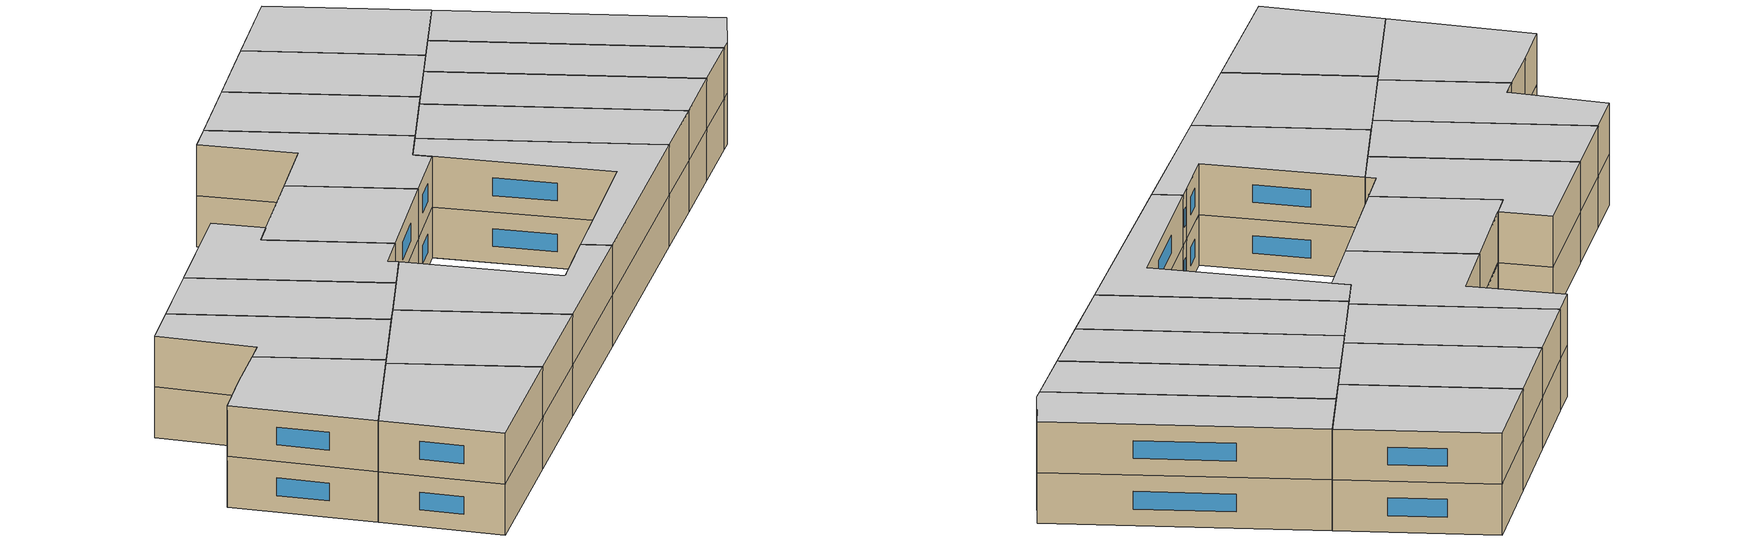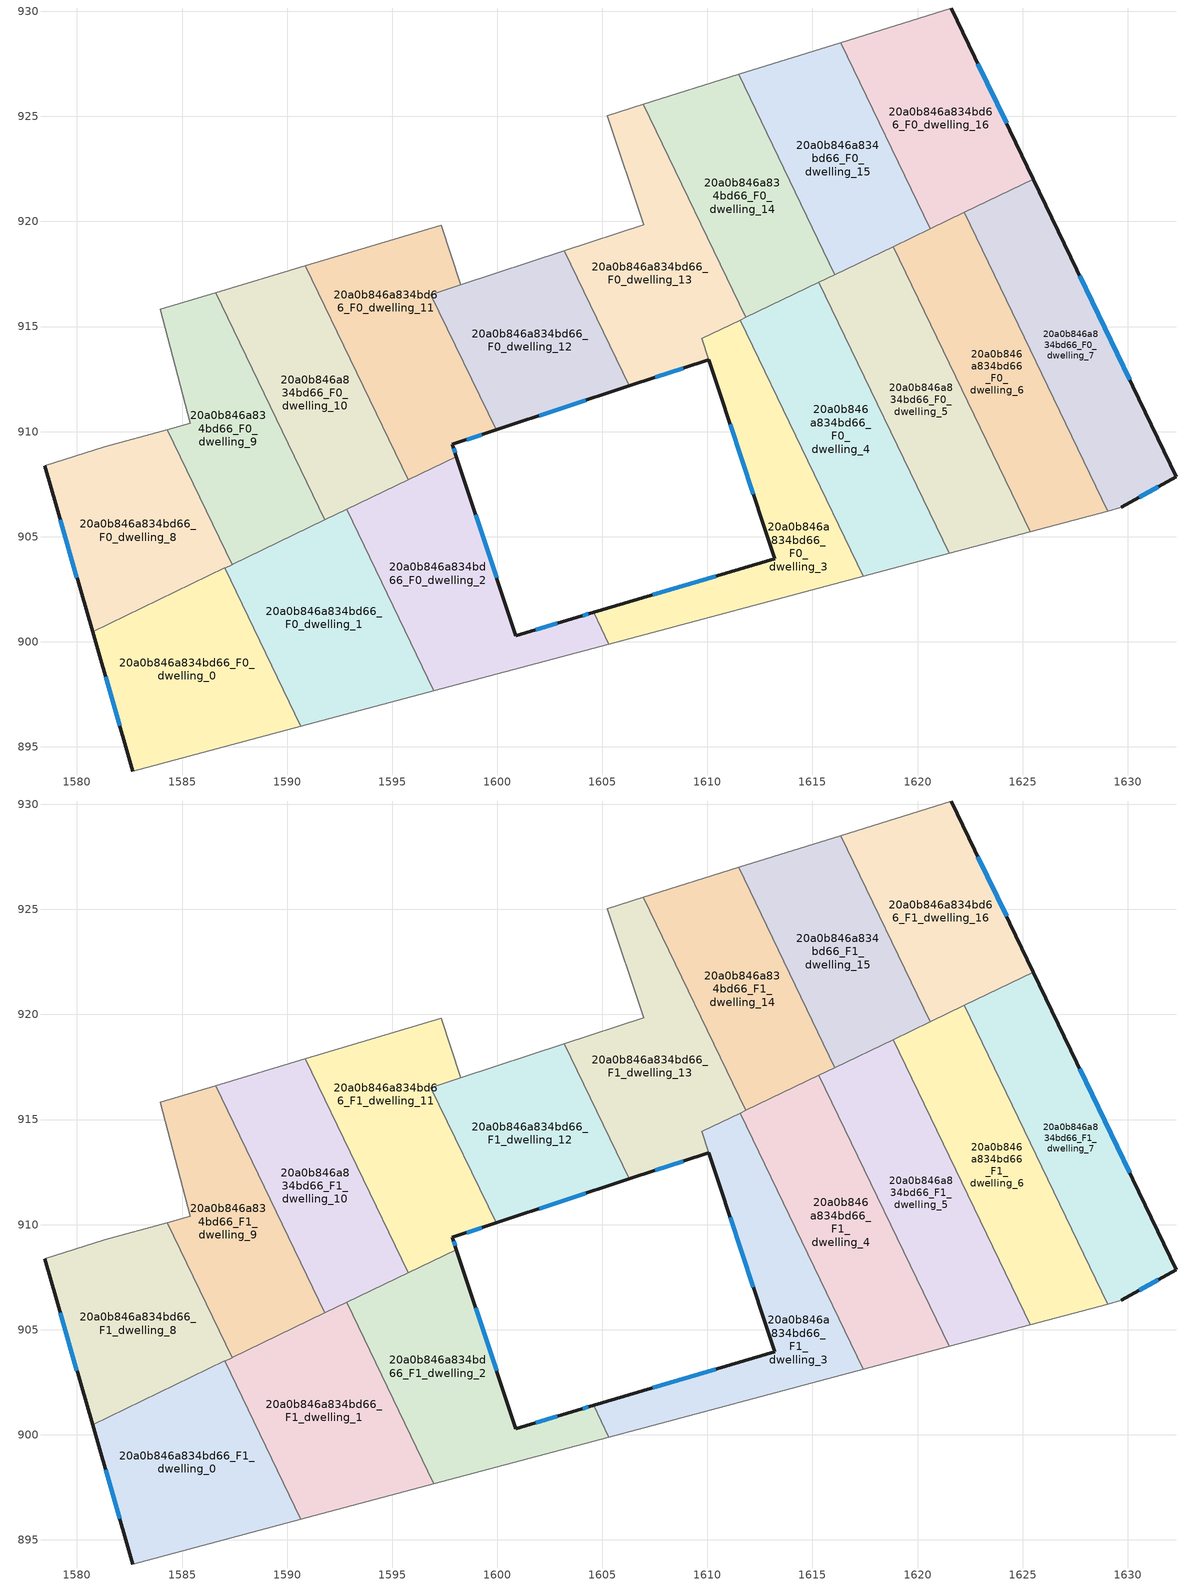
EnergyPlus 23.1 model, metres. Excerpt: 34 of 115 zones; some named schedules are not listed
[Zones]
20a0b846a834bd66_F0_dwelling_0
 floor ground (EU_floor_Construction): 1587.04,903.51 1590.66,895.98 1582.65,893.85 1580.74,900.48 z0
 wall outside (EU_wall_Construction): 1580.74,900.48 1582.65,893.85 z0:3
 wall to 20a0b846a834bd66_F0_dwelling_1 (EU_wall_Construction): 1590.66,895.98 1587.04,903.51 z0:3
 wall adiabatic (EU_wall_Construction): 1582.65,893.85 1590.66,895.98 z0:3
 wall to 20a0b846a834bd66_F0_dwelling_8 (EU_wall_Construction): 1587.04,903.51 1580.74,900.48 z0:3
 window (EU_Window_Construction): 1581.36,898.33 1582.03,896.01 z0.98:2.02
20a0b846a834bd66_F0_dwelling_1
 floor ground (EU_floor_Construction): 1592.84,906.3 1596.99,897.67 1590.66,895.98 1587.04,903.51 z0
 wall to 20a0b846a834bd66_F0_dwelling_2 (EU_wall_Construction): 1596.99,897.67 1592.84,906.3 z0:3
 wall adiabatic (EU_wall_Construction): 1590.66,895.98 1596.99,897.67 z0:3
 wall to 20a0b846a834bd66_F0_dwelling_9 (EU_wall_Construction): 1591.79,905.8 1587.38,903.67 z0:3
 wall to 20a0b846a834bd66_F0_dwelling_8 (EU_wall_Construction): 1587.38,903.67 1587.04,903.51 z0:3
 wall to 20a0b846a834bd66_F0_dwelling_10 (EU_wall_Construction): 1592.84,906.3 1591.79,905.8 z0:3
20a0b846a834bd66_F0_dwelling_10
 floor ground (EU_floor_Construction): 1590.87,917.89 1595.76,907.71 1591.79,905.8 1586.59,916.61 z0
 wall to 20a0b846a834bd66_F0_dwelling_11 (EU_wall_Construction): 1595.76,907.71 1590.87,917.89 z0:3
 wall to 20a0b846a834bd66_F0_dwelling_9 (EU_wall_Construction): 1586.59,916.61 1591.79,905.8 z0:3
 wall adiabatic (EU_wall_Construction): 1590.87,917.89 1586.59,916.61 z0:3
 wall to 20a0b846a834bd66_F0_dwelling_2 (EU_wall_Construction): 1592.84,906.3 1595.76,907.71 z0:3
20a0b846a834bd66_F0_dwelling_11
 floor ground (EU_floor_Construction): 1597.33,919.83 1598.26,916.99 1596.84,916.52 1599.94,910.08 1597.86,909.39 1598.06,908.81 1595.76,907.71 1590.87,917.89 z0
 wall outside (EU_wall_Construction): 1598.06,908.81 1597.86,909.39 1599.94,910.08 z0:3
 wall adiabatic (EU_wall_Construction): 1598.26,916.99 1597.33,919.83 1590.87,917.89 z0:3
 wall to 20a0b846a834bd66_F0_dwelling_12 (EU_wall_Construction): 1596.84,916.52 1598.26,916.99 / 1599.94,910.08 1596.85,916.52 z0:3
 wall to 20a0b846a834bd66_F0_dwelling_2 (EU_wall_Construction): 1595.76,907.71 1598.06,908.81 z0:3
 window (EU_Window_Construction): 1598.54,909.61 1599.27,909.85 / 1597.99,909 1597.93,909.2 z0.98:2.02
20a0b846a834bd66_F0_dwelling_12
 floor ground (EU_floor_Construction): 1603.19,918.6 1606.29,912.18 1599.94,910.08 1596.85,916.52 z0
 wall outside (EU_wall_Construction): 1599.94,910.08 1606.28,912.17 z0:3
 wall adiabatic (EU_wall_Construction): 1603.19,918.6 1598.27,916.99 z0:3
 wall to 20a0b846a834bd66_F0_dwelling_13 (EU_wall_Construction): 1606.29,912.18 1603.2,918.61 z0:3
 window (EU_Window_Construction): 1602.01,910.76 1604.22,911.49 z0.98:2.02
20a0b846a834bd66_F0_dwelling_13
 floor ground (EU_floor_Construction): 1606.95,925.58 1611.83,915.44 1609.74,914.43 1610.07,913.43 1606.29,912.18 1603.2,918.61 1606.96,919.84 1605.23,925.04 z0
 wall outside (EU_wall_Construction): 1606.29,912.18 1610.07,913.43 z0:3
 wall adiabatic (EU_wall_Construction): 1606.95,925.58 1605.23,925.04 1606.96,919.84 1603.2,918.61 z0:3
 wall to 20a0b846a834bd66_F0_dwelling_14 (EU_wall_Construction): 1611.83,915.44 1606.95,925.58 z0:3
 wall to 20a0b846a834bd66_F0_dwelling_3 (EU_wall_Construction): 1610.07,913.43 1609.74,914.43 / 1609.75,914.43 1611.56,915.3 z0:3
 wall to 20a0b846a834bd66_F0_dwelling_4 (EU_wall_Construction): 1611.56,915.3 1611.83,915.44 z0:3
 window (EU_Window_Construction): 1607.52,912.58 1608.84,913.02 z0.98:2.02
20a0b846a834bd66_F0_dwelling_14
 floor ground (EU_floor_Construction): 1611.49,927 1616.07,917.47 1611.83,915.44 1606.95,925.58 z0
 wall to 20a0b846a834bd66_F0_dwelling_15 (EU_wall_Construction): 1616.07,917.47 1611.49,927 z0:3
 wall adiabatic (EU_wall_Construction): 1611.49,927 1606.95,925.58 z0:3
 wall to 20a0b846a834bd66_F0_dwelling_4 (EU_wall_Construction): 1611.83,915.44 1615.3,917.1 z0:3
 wall to 20a0b846a834bd66_F0_dwelling_5 (EU_wall_Construction): 1615.3,917.1 1616.07,917.47 z0:3
20a0b846a834bd66_F0_dwelling_15
 floor ground (EU_floor_Construction): 1616.35,928.52 1620.61,919.66 1616.07,917.47 1611.49,927 z0
 wall to 20a0b846a834bd66_F0_dwelling_16 (EU_wall_Construction): 1620.61,919.66 1616.35,928.52 z0:3
 wall adiabatic (EU_wall_Construction): 1616.35,928.52 1611.49,927 z0:3
 wall to 20a0b846a834bd66_F0_dwelling_5 (EU_wall_Construction): 1616.07,917.47 1618.84,918.81 z0:3
 wall to 20a0b846a834bd66_F0_dwelling_6 (EU_wall_Construction): 1618.84,918.81 1620.61,919.66 z0:3
20a0b846a834bd66_F0_dwelling_16
 floor ground (EU_floor_Construction): 1621.59,930.16 1625.51,922.01 1620.61,919.66 1616.35,928.52 z0
 wall outside (EU_wall_Construction): 1625.51,922.01 1621.59,930.16 z0:3
 wall adiabatic (EU_wall_Construction): 1621.59,930.16 1616.35,928.52 z0:3
 wall to 20a0b846a834bd66_F0_dwelling_7 (EU_wall_Construction): 1622.22,920.43 1625.51,922.01 z0:3
 wall to 20a0b846a834bd66_F0_dwelling_6 (EU_wall_Construction): 1620.61,919.66 1622.22,920.43 z0:3
 window (EU_Window_Construction): 1624.24,924.66 1622.87,927.51 z0.98:2.02
20a0b846a834bd66_F0_dwelling_2
 floor ground (EU_floor_Construction): 1598.06,908.81 1600.88,900.28 1603.81,901.17 1604.58,901.4 1605.31,899.89 1596.99,897.67 1592.84,906.3 z0
 wall outside (EU_wall_Construction): 1604.58,901.4 1603.81,901.17 1600.88,900.28 1598.06,908.81 z0:3
 wall to 20a0b846a834bd66_F0_dwelling_3 (EU_wall_Construction): 1605.31,899.89 1604.58,901.4 z0:3
 wall adiabatic (EU_wall_Construction): 1596.99,897.67 1605.31,899.89 z0:3
 window (EU_Window_Construction): 1599.96,903.05 1598.98,906.04 / 1602.86,900.88 1601.84,900.57 / 1604.33,901.32 1604.06,901.24 z0.98:2.02
20a0b846a834bd66_F0_dwelling_3
 floor ground (EU_floor_Construction): 1611.56,915.3 1617.42,903.12 1605.31,899.89 1604.58,901.4 1613.21,903.95 1609.74,914.43 z0
 wall outside (EU_wall_Construction): 1610.08,913.42 1613.21,903.95 1604.58,901.4 z0:3
 wall to 20a0b846a834bd66_F0_dwelling_4 (EU_wall_Construction): 1617.42,903.12 1611.56,915.3 z0:3
 wall adiabatic (EU_wall_Construction): 1605.31,899.89 1617.42,903.12 z0:3
 window (EU_Window_Construction): 1610.41,903.12 1607.39,902.23 / 1611.1,910.34 1612.19,907.03 z0.98:2.02
20a0b846a834bd66_F0_dwelling_4
 floor ground (EU_floor_Construction): 1615.3,917.1 1621.5,904.21 1617.42,903.12 1611.56,915.3 z0
 wall to 20a0b846a834bd66_F0_dwelling_5 (EU_wall_Construction): 1621.5,904.21 1615.3,917.1 z0:3
 wall adiabatic (EU_wall_Construction): 1617.42,903.12 1621.5,904.21 z0:3
20a0b846a834bd66_F0_dwelling_5
 floor ground (EU_floor_Construction): 1618.84,918.81 1625.37,905.24 1621.5,904.21 1615.3,917.1 z0
 wall to 20a0b846a834bd66_F0_dwelling_6 (EU_wall_Construction): 1625.37,905.24 1618.84,918.81 z0:3
 wall adiabatic (EU_wall_Construction): 1621.5,904.21 1625.37,905.24 z0:3
20a0b846a834bd66_F0_dwelling_6
 floor ground (EU_floor_Construction): 1622.21,920.43 1629.05,906.22 1625.37,905.24 1618.84,918.81 z0
 wall to 20a0b846a834bd66_F0_dwelling_7 (EU_wall_Construction): 1629.05,906.22 1622.21,920.43 z0:3
 wall adiabatic (EU_wall_Construction): 1625.37,905.24 1629.05,906.22 z0:3
20a0b846a834bd66_F0_dwelling_7
 floor ground (EU_floor_Construction): 1625.51,922.01 1632.31,907.86 1629.68,906.39 1629.05,906.22 1622.21,920.43 z0
 wall outside (EU_wall_Construction): 1629.68,906.39 1632.31,907.86 1625.51,922.01 z0:3
 wall adiabatic (EU_wall_Construction): 1629.05,906.22 1629.68,906.39 z0:3
 window (EU_Window_Construction): 1630.1,912.46 1627.72,917.41 / 1630.54,906.87 1631.46,907.38 z0.98:2.02
20a0b846a834bd66_F0_dwelling_8
 floor ground (EU_floor_Construction): 1584.29,910.09 1587.38,903.67 1580.74,900.48 1578.46,908.38 1581.31,909.27 z0
 wall outside (EU_wall_Construction): 1578.46,908.38 1580.74,900.48 z0:3
 wall adiabatic (EU_wall_Construction): 1584.29,910.09 1581.31,909.27 1578.46,908.38 z0:3
 wall to 20a0b846a834bd66_F0_dwelling_9 (EU_wall_Construction): 1587.38,903.67 1584.29,910.09 z0:3
 window (EU_Window_Construction): 1579.2,905.81 1580,903.05 z0.98:2.02
20a0b846a834bd66_F0_dwelling_9
 floor ground (EU_floor_Construction): 1586.59,916.61 1591.79,905.8 1587.38,903.67 1584.29,910.09 1585.39,910.39 1583.95,915.82 z0
 wall adiabatic (EU_wall_Construction): 1586.59,916.61 1583.95,915.82 1585.39,910.39 1584.29,910.09 z0:3
20a0b846a834bd66_F1_dwelling_0
 floor to 20a0b846a834bd66_F0_dwelling_0 (EU_floor_Construction): 1587.04,903.51 1590.66,895.98 1582.65,893.85 1580.74,900.48 z3
 wall outside (EU_wall_Construction): 1580.74,900.48 1582.65,893.85 z3:6
 wall to 20a0b846a834bd66_F1_dwelling_1 (EU_wall_Construction): 1590.66,895.98 1587.04,903.51 z3:6
 wall adiabatic (EU_wall_Construction): 1582.65,893.85 1590.66,895.98 z3:6
 wall to 20a0b846a834bd66_F1_dwelling_8 (EU_wall_Construction): 1587.04,903.51 1580.74,900.48 z3:6
 window (EU_Window_Construction): 1581.36,898.33 1582.03,896.01 z3.98:5.02
 ceiling to 20a0b846a834bd66_F2_dwelling_0 (EU_floor_Construction): 1590.66,895.98 1587.04,903.51 1580.74,900.48 1582.65,893.85 z6
20a0b846a834bd66_F1_dwelling_1
 floor to 20a0b846a834bd66_F0_dwelling_1 (EU_floor_Construction): 1592.84,906.3 1596.99,897.67 1590.66,895.98 1587.04,903.51 z3
 wall to 20a0b846a834bd66_F1_dwelling_2 (EU_wall_Construction): 1596.99,897.67 1592.84,906.3 z3:6
 wall adiabatic (EU_wall_Construction): 1590.66,895.98 1596.99,897.67 z3:6
 wall to 20a0b846a834bd66_F1_dwelling_9 (EU_wall_Construction): 1591.79,905.8 1587.38,903.67 z3:6
 wall to 20a0b846a834bd66_F1_dwelling_8 (EU_wall_Construction): 1587.38,903.67 1587.04,903.51 z3:6
 wall to 20a0b846a834bd66_F1_dwelling_10 (EU_wall_Construction): 1592.84,906.3 1591.79,905.8 z3:6
 ceiling to 20a0b846a834bd66_F2_dwelling_1 (EU_floor_Construction): 1596.99,897.67 1592.84,906.3 1587.04,903.51 1590.66,895.98 z6
20a0b846a834bd66_F1_dwelling_10
 floor to 20a0b846a834bd66_F0_dwelling_10 (EU_floor_Construction): 1590.87,917.89 1595.76,907.71 1591.79,905.8 1586.59,916.61 z3
 wall to 20a0b846a834bd66_F1_dwelling_11 (EU_wall_Construction): 1595.76,907.71 1590.87,917.89 z3:6
 wall to 20a0b846a834bd66_F1_dwelling_9 (EU_wall_Construction): 1586.59,916.61 1591.79,905.8 z3:6
 wall adiabatic (EU_wall_Construction): 1590.87,917.89 1586.59,916.61 z3:6
 wall to 20a0b846a834bd66_F1_dwelling_2 (EU_wall_Construction): 1592.84,906.3 1595.76,907.71 z3:6
 ceiling to 20a0b846a834bd66_F2_dwelling_10 (EU_floor_Construction): 1595.76,907.71 1590.87,917.89 1586.59,916.61 1591.79,905.8 z6
20a0b846a834bd66_F1_dwelling_11
 floor to 20a0b846a834bd66_F0_dwelling_11 (EU_floor_Construction): 1597.33,919.83 1598.26,916.99 1596.84,916.52 1599.94,910.08 1597.86,909.39 1598.06,908.81 1595.76,907.71 1590.87,917.89 z3
 wall outside (EU_wall_Construction): 1598.06,908.81 1597.86,909.39 1599.94,910.08 z3:6
 wall adiabatic (EU_wall_Construction): 1598.26,916.99 1597.33,919.83 1590.87,917.89 z3:6
 wall to 20a0b846a834bd66_F1_dwelling_12 (EU_wall_Construction): 1596.84,916.52 1598.26,916.99 / 1599.94,910.08 1596.85,916.52 z3:6
 wall to 20a0b846a834bd66_F1_dwelling_2 (EU_wall_Construction): 1595.76,907.71 1598.06,908.81 z3:6
 window (EU_Window_Construction): 1598.54,909.61 1599.27,909.85 / 1597.99,909 1597.93,909.2 z3.98:5.02
 ceiling to 20a0b846a834bd66_F2_dwelling_11 (EU_floor_Construction): 1598.06,908.81 1597.86,909.39 1599.94,910.08 1596.84,916.52 1598.26,916.99 1597.33,919.83 1590.87,917.89 1595.76,907.71 z6
20a0b846a834bd66_F1_dwelling_12
 floor to 20a0b846a834bd66_F0_dwelling_12 (EU_floor_Construction): 1603.2,918.61 1606.28,912.17 1599.94,910.08 1596.84,916.52 1598.27,916.99 z3
 wall outside (EU_wall_Construction): 1599.94,910.08 1606.28,912.17 z3:6
 wall adiabatic (EU_wall_Construction): 1603.19,918.6 1598.27,916.99 z3:6
 wall to 20a0b846a834bd66_F1_dwelling_13 (EU_wall_Construction): 1606.29,912.18 1603.2,918.61 z3:6
 window (EU_Window_Construction): 1602.01,910.76 1604.22,911.49 z3.98:5.02
 ceiling to 20a0b846a834bd66_F2_dwelling_12 (EU_floor_Construction): 1606.29,912.18 1603.19,918.6 1598.26,916.99 1596.85,916.52 1599.94,910.08 z6
20a0b846a834bd66_F1_dwelling_13
 floor to 20a0b846a834bd66_F0_dwelling_13 (EU_floor_Construction): 1606.95,925.58 1611.83,915.44 1609.74,914.43 1610.07,913.43 1606.29,912.18 1603.2,918.61 1606.96,919.84 1605.23,925.04 z3
 wall outside (EU_wall_Construction): 1606.29,912.18 1610.07,913.43 z3:6
 wall adiabatic (EU_wall_Construction): 1606.95,925.58 1605.23,925.04 1606.96,919.84 1603.2,918.61 z3:6
 wall to 20a0b846a834bd66_F1_dwelling_14 (EU_wall_Construction): 1611.83,915.44 1606.95,925.58 z3:6
 wall to 20a0b846a834bd66_F1_dwelling_3 (EU_wall_Construction): 1610.07,913.43 1609.74,914.43 / 1609.75,914.43 1611.56,915.3 z3:6
 wall to 20a0b846a834bd66_F1_dwelling_4 (EU_wall_Construction): 1611.56,915.3 1611.83,915.44 z3:6
 window (EU_Window_Construction): 1607.52,912.58 1608.84,913.02 z3.98:5.02
 ceiling to 20a0b846a834bd66_F2_dwelling_13 (EU_floor_Construction): 1610.07,913.43 1609.74,914.43 1611.83,915.44 1606.95,925.58 1605.23,925.04 1606.96,919.84 1603.2,918.61 1606.29,912.18 z6
20a0b846a834bd66_F1_dwelling_14
 floor to 20a0b846a834bd66_F0_dwelling_14 (EU_floor_Construction): 1611.49,927 1616.07,917.47 1611.83,915.44 1606.95,925.58 z3
 wall to 20a0b846a834bd66_F1_dwelling_15 (EU_wall_Construction): 1616.07,917.47 1611.49,927 z3:6
 wall adiabatic (EU_wall_Construction): 1611.49,927 1606.95,925.58 z3:6
 wall to 20a0b846a834bd66_F1_dwelling_4 (EU_wall_Construction): 1611.83,915.44 1615.3,917.1 z3:6
 wall to 20a0b846a834bd66_F1_dwelling_5 (EU_wall_Construction): 1615.3,917.1 1616.07,917.47 z3:6
 ceiling to 20a0b846a834bd66_F2_dwelling_14 (EU_floor_Construction): 1616.07,917.47 1611.49,927 1606.95,925.58 1611.83,915.44 z6
20a0b846a834bd66_F1_dwelling_15
 floor to 20a0b846a834bd66_F0_dwelling_15 (EU_floor_Construction): 1616.35,928.52 1620.61,919.66 1616.07,917.47 1611.49,927 z3
 wall to 20a0b846a834bd66_F1_dwelling_16 (EU_wall_Construction): 1620.61,919.66 1616.35,928.52 z3:6
 wall adiabatic (EU_wall_Construction): 1616.35,928.52 1611.49,927 z3:6
 wall to 20a0b846a834bd66_F1_dwelling_5 (EU_wall_Construction): 1616.07,917.47 1618.84,918.81 z3:6
 wall to 20a0b846a834bd66_F1_dwelling_6 (EU_wall_Construction): 1618.84,918.81 1620.61,919.66 z3:6
 ceiling to 20a0b846a834bd66_F2_dwelling_15 (EU_floor_Construction): 1620.61,919.66 1616.35,928.52 1611.49,927 1616.07,917.47 z6
20a0b846a834bd66_F1_dwelling_16
 floor to 20a0b846a834bd66_F0_dwelling_16 (EU_floor_Construction): 1621.59,930.16 1625.51,922.01 1620.61,919.66 1616.35,928.52 z3
 wall outside (EU_wall_Construction): 1625.51,922.01 1621.59,930.16 z3:6
 wall adiabatic (EU_wall_Construction): 1621.59,930.16 1616.35,928.52 z3:6
 wall to 20a0b846a834bd66_F1_dwelling_7 (EU_wall_Construction): 1622.22,920.43 1625.51,922.01 z3:6
 wall to 20a0b846a834bd66_F1_dwelling_6 (EU_wall_Construction): 1620.61,919.66 1622.22,920.43 z3:6
 window (EU_Window_Construction): 1624.24,924.66 1622.87,927.51 z3.98:5.02
 ceiling to 20a0b846a834bd66_F2_dwelling_16 (EU_floor_Construction): 1625.51,922.01 1621.59,930.16 1616.35,928.52 1620.61,919.66 z6
20a0b846a834bd66_F1_dwelling_2
 floor to 20a0b846a834bd66_F0_dwelling_2 (EU_floor_Construction): 1598.06,908.81 1600.88,900.28 1603.81,901.17 1604.58,901.4 1605.31,899.89 1596.99,897.67 1592.84,906.3 z3
 wall outside (EU_wall_Construction): 1604.58,901.4 1603.81,901.17 1600.88,900.28 1598.06,908.81 z3:6
 wall to 20a0b846a834bd66_F1_dwelling_3 (EU_wall_Construction): 1605.31,899.89 1604.58,901.4 z3:6
 wall adiabatic (EU_wall_Construction): 1596.99,897.67 1605.31,899.89 z3:6
 window (EU_Window_Construction): 1599.96,903.05 1598.98,906.04 / 1602.86,900.88 1601.84,900.57 / 1604.33,901.32 1604.06,901.24 z3.98:5.02
 ceiling to 20a0b846a834bd66_F2_dwelling_2 (EU_floor_Construction): 1605.31,899.89 1604.58,901.4 1603.81,901.17 1600.88,900.28 1598.06,908.81 1592.84,906.3 1596.99,897.67 z6
20a0b846a834bd66_F1_dwelling_3
 floor to 20a0b846a834bd66_F0_dwelling_3 (EU_floor_Construction): 1611.56,915.3 1617.42,903.12 1605.31,899.89 1604.58,901.4 1613.21,903.95 1609.75,914.43 z3
 wall outside (EU_wall_Construction): 1610.08,913.42 1613.21,903.95 1604.58,901.4 z3:6
 wall to 20a0b846a834bd66_F1_dwelling_4 (EU_wall_Construction): 1617.42,903.12 1611.56,915.3 z3:6
 wall adiabatic (EU_wall_Construction): 1605.31,899.89 1617.42,903.12 z3:6
 window (EU_Window_Construction): 1610.41,903.12 1607.39,902.23 / 1611.1,910.34 1612.19,907.03 z3.98:5.02
 ceiling to 20a0b846a834bd66_F2_dwelling_3 (EU_floor_Construction): 1617.42,903.12 1611.56,915.3 1609.75,914.43 1613.21,903.95 1604.58,901.4 1605.31,899.89 z6
20a0b846a834bd66_F1_dwelling_4
 floor to 20a0b846a834bd66_F0_dwelling_4 (EU_floor_Construction): 1615.3,917.1 1621.5,904.21 1617.42,903.12 1611.56,915.3 z3
 wall to 20a0b846a834bd66_F1_dwelling_5 (EU_wall_Construction): 1621.5,904.21 1615.3,917.1 z3:6
 wall adiabatic (EU_wall_Construction): 1617.42,903.12 1621.5,904.21 z3:6
 ceiling to 20a0b846a834bd66_F2_dwelling_4 (EU_floor_Construction): 1621.5,904.21 1615.3,917.1 1611.56,915.3 1617.42,903.12 z6
20a0b846a834bd66_F1_dwelling_5
 floor to 20a0b846a834bd66_F0_dwelling_5 (EU_floor_Construction): 1618.84,918.81 1625.37,905.24 1621.5,904.21 1615.3,917.1 z3
 wall to 20a0b846a834bd66_F1_dwelling_6 (EU_wall_Construction): 1625.37,905.24 1618.84,918.81 z3:6
 wall adiabatic (EU_wall_Construction): 1621.5,904.21 1625.37,905.24 z3:6
 ceiling to 20a0b846a834bd66_F2_dwelling_5 (EU_floor_Construction): 1625.37,905.24 1618.84,918.81 1615.3,917.1 1621.5,904.21 z6
20a0b846a834bd66_F1_dwelling_6
 floor to 20a0b846a834bd66_F0_dwelling_6 (EU_floor_Construction): 1622.21,920.43 1629.05,906.22 1625.37,905.24 1618.84,918.81 z3
 wall to 20a0b846a834bd66_F1_dwelling_7 (EU_wall_Construction): 1629.05,906.22 1622.21,920.43 z3:6
 wall adiabatic (EU_wall_Construction): 1625.37,905.24 1629.05,906.22 z3:6
 ceiling to 20a0b846a834bd66_F2_dwelling_6 (EU_floor_Construction): 1629.05,906.22 1622.21,920.43 1618.84,918.81 1625.37,905.24 z6
20a0b846a834bd66_F1_dwelling_7
 floor to 20a0b846a834bd66_F0_dwelling_7 (EU_floor_Construction): 1625.51,922.01 1632.31,907.86 1629.68,906.39 1629.05,906.22 1622.21,920.43 z3
 wall outside (EU_wall_Construction): 1629.68,906.39 1632.31,907.86 1625.51,922.01 z3:6
 wall adiabatic (EU_wall_Construction): 1629.05,906.22 1629.68,906.39 z3:6
 window (EU_Window_Construction): 1630.1,912.46 1627.72,917.41 / 1630.54,906.87 1631.46,907.38 z3.98:5.02
 ceiling to 20a0b846a834bd66_F2_dwelling_7 (EU_floor_Construction): 1632.31,907.86 1625.51,922.01 1622.21,920.43 1629.05,906.22 1629.68,906.39 z6
20a0b846a834bd66_F1_dwelling_8
 floor to 20a0b846a834bd66_F0_dwelling_8 (EU_floor_Construction): 1584.29,910.09 1587.38,903.67 1580.74,900.48 1578.46,908.38 1581.31,909.27 z3
 wall outside (EU_wall_Construction): 1578.46,908.38 1580.74,900.48 z3:6
 wall adiabatic (EU_wall_Construction): 1584.29,910.09 1581.31,909.27 1578.46,908.38 z3:6
 wall to 20a0b846a834bd66_F1_dwelling_9 (EU_wall_Construction): 1587.38,903.67 1584.29,910.09 z3:6
 window (EU_Window_Construction): 1579.2,905.81 1580,903.05 z3.98:5.02
 ceiling to 20a0b846a834bd66_F2_dwelling_8 (EU_floor_Construction): 1587.38,903.67 1584.29,910.09 1581.31,909.27 1578.46,908.38 1580.74,900.48 z6
20a0b846a834bd66_F1_dwelling_9
 floor to 20a0b846a834bd66_F0_dwelling_9 (EU_floor_Construction): 1586.59,916.61 1591.79,905.8 1587.38,903.67 1584.29,910.09 1585.39,910.39 1583.95,915.82 z3
 wall adiabatic (EU_wall_Construction): 1586.59,916.61 1583.95,915.82 1585.39,910.39 1584.29,910.09 z3:6
 ceiling to 20a0b846a834bd66_F2_dwelling_9 (EU_floor_Construction): 1591.79,905.8 1586.59,916.61 1583.95,915.82 1585.39,910.39 1584.29,910.09 1587.38,903.67 z6
[Building]
EU S2 Campaign: North Axis=0; Terrain=City; Solar Distribution=FullExterior
[Site:Location]
Bologna: Latitude=44.5; Longitude=11.25; Time Zone=1; Elevation=37
[SizingPeriod:WeatherFileDays]
AnnualSizingPeriod: Begin Month=1; Begin Day of Month=1; End Month=12; End Day of Month=31; Day of Week for Start Day=Monday; Use Weather File Daylight Saving Period=No; Use Weather File Rain and Snow Indicators=No
[MATERIAL]
EU_InternalMass_Material: Roughness=MediumRough; Thickness=0.1; Conductivity=1; Density=1800; Specific Heat=900; Thermal Absorptance=0.9; Solar Absorptance=0.7; Visible Absorptance=0.7
[MATERIAL:NOMASS] Roughness=MediumRough; Thermal Absorptance=0.9; Solar Absorptance=0.7; Visible Absorptance=0.7
Name | Thermal Resistance
EU_wall_NoMass | 0.905828
EU_floor_NoMass | 0.67114
[WINDOWMATERIAL:SIMPLEGLAZINGSYSTEM]
EU_Window_SimpleGlazing: UFactor=4.52486; Solar Heat Gain Coefficient=0.85; Visible Transmittance=0.85
[CONSTRUCTION]
EU_wall_Construction: EU_wall_NoMass
EU_floor_Construction: EU_floor_NoMass
EU_Window_Construction: EU_Window_SimpleGlazing
EU_InternalMass_Construction: EU_InternalMass_Material
[ZONE] Type=1; Multiplier=1; Ceiling Height=autocalculate; Floor Area=autocalculate; Part of Total Floor Area=Yes
Name | Volume
20a0b846a834bd66_F0_dwelling_0; 20a0b846a834bd66_F1_dwelling_0 | 173.226
20a0b846a834bd66_F0_dwelling_1; 20a0b846a834bd66_F1_dwelling_1 | 173.222
20a0b846a834bd66_F0_dwelling_10; 20a0b846a834bd66_F1_dwelling_10 | 153.959
20a0b846a834bd66_F0_dwelling_11; 20a0b846a834bd66_F1_dwelling_11 | 169.269
20a0b846a834bd66_F0_dwelling_12 | 141.861
20a0b846a834bd66_F1_dwelling_12 | 141.98
20a0b846a834bd66_F0_dwelling_13; 20a0b846a834bd66_F1_dwelling_13 | 163.568
20a0b846a834bd66_F0_dwelling_14; 20a0b846a834bd66_F1_dwelling_14 | 153.984
20a0b846a834bd66_F0_dwelling_15; 20a0b846a834bd66_F1_dwelling_15 | 153.987
20a0b846a834bd66_F0_dwelling_16; 20a0b846a834bd66_F1_dwelling_16 | 153.972
20a0b846a834bd66_F0_dwelling_2; 20a0b846a834bd66_F1_dwelling_2; 20a0b846a834bd66_F0_dwelling_7; 20a0b846a834bd66_F1_dwelling_7 | 173.216
20a0b846a834bd66_F0_dwelling_3 | 160.323
20a0b846a834bd66_F1_dwelling_3 | 160.233
20a0b846a834bd66_F0_dwelling_4; 20a0b846a834bd66_F1_dwelling_4 | 173.218
20a0b846a834bd66_F0_dwelling_5; 20a0b846a834bd66_F1_dwelling_5 | 173.198
20a0b846a834bd66_F0_dwelling_6; 20a0b846a834bd66_F1_dwelling_6 | 173.201
20a0b846a834bd66_F0_dwelling_8; 20a0b846a834bd66_F1_dwelling_8 | 153.983
20a0b846a834bd66_F0_dwelling_9; 20a0b846a834bd66_F1_dwelling_9 | 153.995
[INTERNALMASS] Construction=EU_InternalMass_Construction
Name | Zone or ZoneList | Surface Area
20a0b846a834bd66_F0_dwelling_0_EU_InternalMass | 20a0b846a834bd66_F0_dwelling_0 | 57.7419
20a0b846a834bd66_F0_dwelling_1_EU_InternalMass | 20a0b846a834bd66_F0_dwelling_1 | 57.7408
20a0b846a834bd66_F0_dwelling_2_EU_InternalMass | 20a0b846a834bd66_F0_dwelling_2 | 57.7387
20a0b846a834bd66_F0_dwelling_3_EU_InternalMass | 20a0b846a834bd66_F0_dwelling_3 | 53.4381
20a0b846a834bd66_F0_dwelling_4_EU_InternalMass | 20a0b846a834bd66_F0_dwelling_4 | 57.7391
20a0b846a834bd66_F0_dwelling_5_EU_InternalMass | 20a0b846a834bd66_F0_dwelling_5 | 57.7328
20a0b846a834bd66_F0_dwelling_6_EU_InternalMass | 20a0b846a834bd66_F0_dwelling_6 | 57.7335
20a0b846a834bd66_F0_dwelling_7_EU_InternalMass | 20a0b846a834bd66_F0_dwelling_7 | 57.7386
20a0b846a834bd66_F0_dwelling_8_EU_InternalMass | 20a0b846a834bd66_F0_dwelling_8 | 51.3273
20a0b846a834bd66_F0_dwelling_9_EU_InternalMass | 20a0b846a834bd66_F0_dwelling_9 | 51.3322
20a0b846a834bd66_F0_dwelling_10_EU_InternalMass | 20a0b846a834bd66_F0_dwelling_10 | 51.3199
20a0b846a834bd66_F0_dwelling_11_EU_InternalMass | 20a0b846a834bd66_F0_dwelling_11 | 56.4215
20a0b846a834bd66_F0_dwelling_12_EU_InternalMass | 20a0b846a834bd66_F0_dwelling_12 | 47.328
20a0b846a834bd66_F0_dwelling_13_EU_InternalMass | 20a0b846a834bd66_F0_dwelling_13 | 54.5226
20a0b846a834bd66_F0_dwelling_14_EU_InternalMass | 20a0b846a834bd66_F0_dwelling_14 | 51.3275
20a0b846a834bd66_F0_dwelling_15_EU_InternalMass | 20a0b846a834bd66_F0_dwelling_15 | 51.3287
20a0b846a834bd66_F0_dwelling_16_EU_InternalMass | 20a0b846a834bd66_F0_dwelling_16 | 51.3236
20a0b846a834bd66_F1_dwelling_0_EU_InternalMass | 20a0b846a834bd66_F1_dwelling_0 | 57.7419
20a0b846a834bd66_F1_dwelling_1_EU_InternalMass | 20a0b846a834bd66_F1_dwelling_1 | 57.7408
20a0b846a834bd66_F1_dwelling_2_EU_InternalMass | 20a0b846a834bd66_F1_dwelling_2 | 57.7387
20a0b846a834bd66_F1_dwelling_3_EU_InternalMass | 20a0b846a834bd66_F1_dwelling_3 | 53.4381
20a0b846a834bd66_F1_dwelling_4_EU_InternalMass | 20a0b846a834bd66_F1_dwelling_4 | 57.7391
20a0b846a834bd66_F1_dwelling_5_EU_InternalMass | 20a0b846a834bd66_F1_dwelling_5 | 57.7328
20a0b846a834bd66_F1_dwelling_6_EU_InternalMass | 20a0b846a834bd66_F1_dwelling_6 | 57.7335
20a0b846a834bd66_F1_dwelling_7_EU_InternalMass | 20a0b846a834bd66_F1_dwelling_7 | 57.7386
20a0b846a834bd66_F1_dwelling_8_EU_InternalMass | 20a0b846a834bd66_F1_dwelling_8 | 51.3273
20a0b846a834bd66_F1_dwelling_9_EU_InternalMass | 20a0b846a834bd66_F1_dwelling_9 | 51.3322
20a0b846a834bd66_F1_dwelling_10_EU_InternalMass | 20a0b846a834bd66_F1_dwelling_10 | 51.3199
20a0b846a834bd66_F1_dwelling_11_EU_InternalMass | 20a0b846a834bd66_F1_dwelling_11 | 56.4215
20a0b846a834bd66_F1_dwelling_12_EU_InternalMass | 20a0b846a834bd66_F1_dwelling_12 | 47.328
20a0b846a834bd66_F1_dwelling_13_EU_InternalMass | 20a0b846a834bd66_F1_dwelling_13 | 54.5226
20a0b846a834bd66_F1_dwelling_14_EU_InternalMass | 20a0b846a834bd66_F1_dwelling_14 | 51.3275
20a0b846a834bd66_F1_dwelling_15_EU_InternalMass | 20a0b846a834bd66_F1_dwelling_15 | 51.3287
20a0b846a834bd66_F1_dwelling_16_EU_InternalMass | 20a0b846a834bd66_F1_dwelling_16 | 51.3236
[OTHEREQUIPMENT] Fuel Type=Electricity; Design Level Calculation Method=Watts/Area; Power per Zone Floor Area=1; Fraction Latent=0; Fraction Radiant=0; Fraction Lost=0; Carbon Dioxide Generation Rate=0; EndUse Subcategory=EU_Step8_InternalGains
Name | Zone or ZoneList or Space or SpaceList | Schedule
EU_Step8_InternalGain_20a0b846a834bd66_F0_dwelling_0_f000 | 20a0b846a834bd66_F0_dwelling_0 | EU_Step8_GainSchedule_20a0b846a834bd66_F0_dwelling_0_f000
EU_Step8_InternalGain_20a0b846a834bd66_F0_dwelling_1_f000 | 20a0b846a834bd66_F0_dwelling_1 | EU_Step8_GainSchedule_20a0b846a834bd66_F0_dwelling_1_f000
EU_Step8_InternalGain_20a0b846a834bd66_F0_dwelling_2_f000 | 20a0b846a834bd66_F0_dwelling_2 | EU_Step8_GainSchedule_20a0b846a834bd66_F0_dwelling_2_f000
EU_Step8_InternalGain_20a0b846a834bd66_F0_dwelling_3_f000 | 20a0b846a834bd66_F0_dwelling_3 | EU_Step8_GainSchedule_20a0b846a834bd66_F0_dwelling_3_f000
EU_Step8_InternalGain_20a0b846a834bd66_F0_dwelling_4_f000 | 20a0b846a834bd66_F0_dwelling_4 | EU_Step8_GainSchedule_20a0b846a834bd66_F0_dwelling_4_f000
EU_Step8_InternalGain_20a0b846a834bd66_F0_dwelling_5_f000 | 20a0b846a834bd66_F0_dwelling_5 | EU_Step8_GainSchedule_20a0b846a834bd66_F0_dwelling_5_f000
EU_Step8_InternalGain_20a0b846a834bd66_F0_dwelling_6_f000 | 20a0b846a834bd66_F0_dwelling_6 | EU_Step8_GainSchedule_20a0b846a834bd66_F0_dwelling_6_f000
EU_Step8_InternalGain_20a0b846a834bd66_F0_dwelling_7_f000 | 20a0b846a834bd66_F0_dwelling_7 | EU_Step8_GainSchedule_20a0b846a834bd66_F0_dwelling_7_f000
EU_Step8_InternalGain_20a0b846a834bd66_F0_dwelling_8_f000 | 20a0b846a834bd66_F0_dwelling_8 | EU_Step8_GainSchedule_20a0b846a834bd66_F0_dwelling_8_f000
EU_Step8_InternalGain_20a0b846a834bd66_F0_dwelling_9_f000 | 20a0b846a834bd66_F0_dwelling_9 | EU_Step8_GainSchedule_20a0b846a834bd66_F0_dwelling_9_f000
EU_Step8_InternalGain_20a0b846a834bd66_F0_dwelling_10_f000 | 20a0b846a834bd66_F0_dwelling_10 | EU_Step8_GainSchedule_20a0b846a834bd66_F0_dwelling_10_f000
EU_Step8_InternalGain_20a0b846a834bd66_F0_dwelling_11_f000 | 20a0b846a834bd66_F0_dwelling_11 | EU_Step8_GainSchedule_20a0b846a834bd66_F0_dwelling_11_f000
EU_Step8_InternalGain_20a0b846a834bd66_F0_dwelling_12_f000 | 20a0b846a834bd66_F0_dwelling_12 | EU_Step8_GainSchedule_20a0b846a834bd66_F0_dwelling_12_f000
EU_Step8_InternalGain_20a0b846a834bd66_F0_dwelling_13_f000 | 20a0b846a834bd66_F0_dwelling_13 | EU_Step8_GainSchedule_20a0b846a834bd66_F0_dwelling_13_f000
EU_Step8_InternalGain_20a0b846a834bd66_F0_dwelling_14_f000 | 20a0b846a834bd66_F0_dwelling_14 | EU_Step8_GainSchedule_20a0b846a834bd66_F0_dwelling_14_f000
EU_Step8_InternalGain_20a0b846a834bd66_F0_dwelling_15_f000 | 20a0b846a834bd66_F0_dwelling_15 | EU_Step8_GainSchedule_20a0b846a834bd66_F0_dwelling_15_f000
EU_Step8_InternalGain_20a0b846a834bd66_F0_dwelling_16_f000 | 20a0b846a834bd66_F0_dwelling_16 | EU_Step8_GainSchedule_20a0b846a834bd66_F0_dwelling_16_f000
EU_Step8_InternalGain_20a0b846a834bd66_F1_dwelling_0_f000 | 20a0b846a834bd66_F1_dwelling_0 | EU_Step8_GainSchedule_20a0b846a834bd66_F1_dwelling_0_f000
EU_Step8_InternalGain_20a0b846a834bd66_F1_dwelling_1_f000 | 20a0b846a834bd66_F1_dwelling_1 | EU_Step8_GainSchedule_20a0b846a834bd66_F1_dwelling_1_f000
EU_Step8_InternalGain_20a0b846a834bd66_F1_dwelling_2_f000 | 20a0b846a834bd66_F1_dwelling_2 | EU_Step8_GainSchedule_20a0b846a834bd66_F1_dwelling_2_f000
EU_Step8_InternalGain_20a0b846a834bd66_F1_dwelling_3_f000 | 20a0b846a834bd66_F1_dwelling_3 | EU_Step8_GainSchedule_20a0b846a834bd66_F1_dwelling_3_f000
EU_Step8_InternalGain_20a0b846a834bd66_F1_dwelling_4_f000 | 20a0b846a834bd66_F1_dwelling_4 | EU_Step8_GainSchedule_20a0b846a834bd66_F1_dwelling_4_f000
EU_Step8_InternalGain_20a0b846a834bd66_F1_dwelling_5_f000 | 20a0b846a834bd66_F1_dwelling_5 | EU_Step8_GainSchedule_20a0b846a834bd66_F1_dwelling_5_f000
EU_Step8_InternalGain_20a0b846a834bd66_F1_dwelling_6_f000 | 20a0b846a834bd66_F1_dwelling_6 | EU_Step8_GainSchedule_20a0b846a834bd66_F1_dwelling_6_f000
EU_Step8_InternalGain_20a0b846a834bd66_F1_dwelling_7_f000 | 20a0b846a834bd66_F1_dwelling_7 | EU_Step8_GainSchedule_20a0b846a834bd66_F1_dwelling_7_f000
EU_Step8_InternalGain_20a0b846a834bd66_F1_dwelling_8_f000 | 20a0b846a834bd66_F1_dwelling_8 | EU_Step8_GainSchedule_20a0b846a834bd66_F1_dwelling_8_f000
EU_Step8_InternalGain_20a0b846a834bd66_F1_dwelling_9_f000 | 20a0b846a834bd66_F1_dwelling_9 | EU_Step8_GainSchedule_20a0b846a834bd66_F1_dwelling_9_f000
EU_Step8_InternalGain_20a0b846a834bd66_F1_dwelling_10_f000 | 20a0b846a834bd66_F1_dwelling_10 | EU_Step8_GainSchedule_20a0b846a834bd66_F1_dwelling_10_f000
EU_Step8_InternalGain_20a0b846a834bd66_F1_dwelling_11_f000 | 20a0b846a834bd66_F1_dwelling_11 | EU_Step8_GainSchedule_20a0b846a834bd66_F1_dwelling_11_f000
EU_Step8_InternalGain_20a0b846a834bd66_F1_dwelling_12_f000 | 20a0b846a834bd66_F1_dwelling_12 | EU_Step8_GainSchedule_20a0b846a834bd66_F1_dwelling_12_f000
EU_Step8_InternalGain_20a0b846a834bd66_F1_dwelling_13_f000 | 20a0b846a834bd66_F1_dwelling_13 | EU_Step8_GainSchedule_20a0b846a834bd66_F1_dwelling_13_f000
EU_Step8_InternalGain_20a0b846a834bd66_F1_dwelling_14_f000 | 20a0b846a834bd66_F1_dwelling_14 | EU_Step8_GainSchedule_20a0b846a834bd66_F1_dwelling_14_f000
EU_Step8_InternalGain_20a0b846a834bd66_F1_dwelling_15_f000 | 20a0b846a834bd66_F1_dwelling_15 | EU_Step8_GainSchedule_20a0b846a834bd66_F1_dwelling_15_f000
EU_Step8_InternalGain_20a0b846a834bd66_F1_dwelling_16_f000 | 20a0b846a834bd66_F1_dwelling_16 | EU_Step8_GainSchedule_20a0b846a834bd66_F1_dwelling_16_f000
[ZONEVENTILATION:DESIGNFLOWRATE] Schedule=EU_AlwaysOn; Design Flow Rate Calculation Method=AirChanges/Hour; Air Changes per Hour=0.73129; Ventilation Type=Natural; Fan Pressure Rise=0; Fan Total Efficiency=1; Constant Term Coefficient=1; Temperature Term Coefficient=0; Velocity Term Coefficient=0; Velocity Squared Term Coefficient=0; Minimum Indoor Temperature=-100; Maximum Indoor Temperature=100; Delta Temperature=-100; Minimum Outdoor Temperature=-100; Maximum Outdoor Temperature=100; Maximum Wind Speed=40
Name | Zone or ZoneList or Space or SpaceList
EU_ConstantAir_20a0b846a834bd66_F0_dwelling_0 | 20a0b846a834bd66_F0_dwelling_0
EU_ConstantAir_20a0b846a834bd66_F0_dwelling_1 | 20a0b846a834bd66_F0_dwelling_1
EU_ConstantAir_20a0b846a834bd66_F0_dwelling_2 | 20a0b846a834bd66_F0_dwelling_2
EU_ConstantAir_20a0b846a834bd66_F0_dwelling_3 | 20a0b846a834bd66_F0_dwelling_3
EU_ConstantAir_20a0b846a834bd66_F0_dwelling_4 | 20a0b846a834bd66_F0_dwelling_4
EU_ConstantAir_20a0b846a834bd66_F0_dwelling_5 | 20a0b846a834bd66_F0_dwelling_5
EU_ConstantAir_20a0b846a834bd66_F0_dwelling_6 | 20a0b846a834bd66_F0_dwelling_6
EU_ConstantAir_20a0b846a834bd66_F0_dwelling_7 | 20a0b846a834bd66_F0_dwelling_7
EU_ConstantAir_20a0b846a834bd66_F0_dwelling_8 | 20a0b846a834bd66_F0_dwelling_8
EU_ConstantAir_20a0b846a834bd66_F0_dwelling_9 | 20a0b846a834bd66_F0_dwelling_9
EU_ConstantAir_20a0b846a834bd66_F0_dwelling_10 | 20a0b846a834bd66_F0_dwelling_10
EU_ConstantAir_20a0b846a834bd66_F0_dwelling_11 | 20a0b846a834bd66_F0_dwelling_11
EU_ConstantAir_20a0b846a834bd66_F0_dwelling_12 | 20a0b846a834bd66_F0_dwelling_12
EU_ConstantAir_20a0b846a834bd66_F0_dwelling_13 | 20a0b846a834bd66_F0_dwelling_13
EU_ConstantAir_20a0b846a834bd66_F0_dwelling_14 | 20a0b846a834bd66_F0_dwelling_14
EU_ConstantAir_20a0b846a834bd66_F0_dwelling_15 | 20a0b846a834bd66_F0_dwelling_15
EU_ConstantAir_20a0b846a834bd66_F0_dwelling_16 | 20a0b846a834bd66_F0_dwelling_16
EU_ConstantAir_20a0b846a834bd66_F1_dwelling_0 | 20a0b846a834bd66_F1_dwelling_0
EU_ConstantAir_20a0b846a834bd66_F1_dwelling_1 | 20a0b846a834bd66_F1_dwelling_1
EU_ConstantAir_20a0b846a834bd66_F1_dwelling_2 | 20a0b846a834bd66_F1_dwelling_2
EU_ConstantAir_20a0b846a834bd66_F1_dwelling_3 | 20a0b846a834bd66_F1_dwelling_3
EU_ConstantAir_20a0b846a834bd66_F1_dwelling_4 | 20a0b846a834bd66_F1_dwelling_4
EU_ConstantAir_20a0b846a834bd66_F1_dwelling_5 | 20a0b846a834bd66_F1_dwelling_5
EU_ConstantAir_20a0b846a834bd66_F1_dwelling_6 | 20a0b846a834bd66_F1_dwelling_6
EU_ConstantAir_20a0b846a834bd66_F1_dwelling_7 | 20a0b846a834bd66_F1_dwelling_7
EU_ConstantAir_20a0b846a834bd66_F1_dwelling_8 | 20a0b846a834bd66_F1_dwelling_8
EU_ConstantAir_20a0b846a834bd66_F1_dwelling_9 | 20a0b846a834bd66_F1_dwelling_9
EU_ConstantAir_20a0b846a834bd66_F1_dwelling_10 | 20a0b846a834bd66_F1_dwelling_10
EU_ConstantAir_20a0b846a834bd66_F1_dwelling_11 | 20a0b846a834bd66_F1_dwelling_11
EU_ConstantAir_20a0b846a834bd66_F1_dwelling_12 | 20a0b846a834bd66_F1_dwelling_12
EU_ConstantAir_20a0b846a834bd66_F1_dwelling_13 | 20a0b846a834bd66_F1_dwelling_13
EU_ConstantAir_20a0b846a834bd66_F1_dwelling_14 | 20a0b846a834bd66_F1_dwelling_14
EU_ConstantAir_20a0b846a834bd66_F1_dwelling_15 | 20a0b846a834bd66_F1_dwelling_15
EU_ConstantAir_20a0b846a834bd66_F1_dwelling_16 | 20a0b846a834bd66_F1_dwelling_16
[HVACTEMPLATE:ZONE:IDEALLOADSAIRSYSTEM] System Availability Schedule=EU_AlwaysOn; Maximum Heating Supply Air Temperature=50; Minimum Cooling Supply Air Temperature=13; Maximum Heating Supply Air Humidity Ratio=0.0156; Minimum Cooling Supply Air Humidity Ratio=0.0077; Heating Limit=NoLimit; Cooling Limit=NoLimit; Heating Availability Schedule=EU_AlwaysOn; Cooling Availability Schedule=EU_CoolingOff; Dehumidification Control Type=ConstantSensibleHeatRatio; Cooling Sensible Heat Ratio=0.7; Dehumidification Setpoint=60; Humidification Control Type=None; Humidification Setpoint=30; Outdoor Air Method=None; Outdoor Air Flow Rate per Person=0.00944; Outdoor Air Flow Rate per Zone Floor Area=0; Outdoor Air Flow Rate per Zone=0; Demand Controlled Ventilation Type=None; Outdoor Air Economizer Type=NoEconomizer; Heat Recovery Type=None; Sensible Heat Recovery Effectiveness=0.7; Latent Heat Recovery Effectiveness=0.65
Name | Template Thermostat
20a0b846a834bd66_F0_dwelling_0 | EU_HeatOnly_20a0b846a834bd66_F0_dwelling_0
20a0b846a834bd66_F0_dwelling_1 | EU_HeatOnly_20a0b846a834bd66_F0_dwelling_1
20a0b846a834bd66_F0_dwelling_2 | EU_HeatOnly_20a0b846a834bd66_F0_dwelling_2
20a0b846a834bd66_F0_dwelling_3 | EU_HeatOnly_20a0b846a834bd66_F0_dwelling_3
20a0b846a834bd66_F0_dwelling_4 | EU_HeatOnly_20a0b846a834bd66_F0_dwelling_4
20a0b846a834bd66_F0_dwelling_5 | EU_HeatOnly_20a0b846a834bd66_F0_dwelling_5
20a0b846a834bd66_F0_dwelling_6 | EU_HeatOnly_20a0b846a834bd66_F0_dwelling_6
20a0b846a834bd66_F0_dwelling_7 | EU_HeatOnly_20a0b846a834bd66_F0_dwelling_7
20a0b846a834bd66_F0_dwelling_8 | EU_HeatOnly_20a0b846a834bd66_F0_dwelling_8
20a0b846a834bd66_F0_dwelling_9 | EU_HeatOnly_20a0b846a834bd66_F0_dwelling_9
20a0b846a834bd66_F0_dwelling_10 | EU_HeatOnly_20a0b846a834bd66_F0_dwelling_10
20a0b846a834bd66_F0_dwelling_11 | EU_HeatOnly_20a0b846a834bd66_F0_dwelling_11
20a0b846a834bd66_F0_dwelling_12 | EU_HeatOnly_20a0b846a834bd66_F0_dwelling_12
20a0b846a834bd66_F0_dwelling_13 | EU_HeatOnly_20a0b846a834bd66_F0_dwelling_13
20a0b846a834bd66_F0_dwelling_14 | EU_HeatOnly_20a0b846a834bd66_F0_dwelling_14
20a0b846a834bd66_F0_dwelling_15 | EU_HeatOnly_20a0b846a834bd66_F0_dwelling_15
20a0b846a834bd66_F0_dwelling_16 | EU_HeatOnly_20a0b846a834bd66_F0_dwelling_16
20a0b846a834bd66_F1_dwelling_0 | EU_HeatOnly_20a0b846a834bd66_F1_dwelling_0
20a0b846a834bd66_F1_dwelling_1 | EU_HeatOnly_20a0b846a834bd66_F1_dwelling_1
20a0b846a834bd66_F1_dwelling_2 | EU_HeatOnly_20a0b846a834bd66_F1_dwelling_2
20a0b846a834bd66_F1_dwelling_3 | EU_HeatOnly_20a0b846a834bd66_F1_dwelling_3
20a0b846a834bd66_F1_dwelling_4 | EU_HeatOnly_20a0b846a834bd66_F1_dwelling_4
20a0b846a834bd66_F1_dwelling_5 | EU_HeatOnly_20a0b846a834bd66_F1_dwelling_5
20a0b846a834bd66_F1_dwelling_6 | EU_HeatOnly_20a0b846a834bd66_F1_dwelling_6
20a0b846a834bd66_F1_dwelling_7 | EU_HeatOnly_20a0b846a834bd66_F1_dwelling_7
20a0b846a834bd66_F1_dwelling_8 | EU_HeatOnly_20a0b846a834bd66_F1_dwelling_8
20a0b846a834bd66_F1_dwelling_9 | EU_HeatOnly_20a0b846a834bd66_F1_dwelling_9
20a0b846a834bd66_F1_dwelling_10 | EU_HeatOnly_20a0b846a834bd66_F1_dwelling_10
20a0b846a834bd66_F1_dwelling_11 | EU_HeatOnly_20a0b846a834bd66_F1_dwelling_11
20a0b846a834bd66_F1_dwelling_12 | EU_HeatOnly_20a0b846a834bd66_F1_dwelling_12
20a0b846a834bd66_F1_dwelling_13 | EU_HeatOnly_20a0b846a834bd66_F1_dwelling_13
20a0b846a834bd66_F1_dwelling_14 | EU_HeatOnly_20a0b846a834bd66_F1_dwelling_14
20a0b846a834bd66_F1_dwelling_15 | EU_HeatOnly_20a0b846a834bd66_F1_dwelling_15
20a0b846a834bd66_F1_dwelling_16 | EU_HeatOnly_20a0b846a834bd66_F1_dwelling_16
[SIZING:ZONE] Zone Cooling Design Supply Air Temperature Input Method=SupplyAirTemperature; Zone Cooling Design Supply Air Temperature=13; Zone Heating Design Supply Air Temperature Input Method=SupplyAirTemperature; Zone Heating Design Supply Air Temperature=50; Zone Cooling Design Supply Air Humidity Ratio=0.008; Zone Heating Design Supply Air Humidity Ratio=0.008; Cooling Design Air Flow Method=DesignDay; Cooling Design Air Flow Rate=0; Cooling Minimum Air Flow per Zone Floor Area=0.000762; Cooling Minimum Air Flow=0; Cooling Minimum Air Flow Fraction=0.2; Heating Design Air Flow Method=DesignDay; Heating Design Air Flow Rate=0; Heating Maximum Air Flow per Zone Floor Area=0.002032; Heating Maximum Air Flow=0.141576; Heating Maximum Air Flow Fraction=0.3; Account for Dedicated Outdoor Air System=No; Dedicated Outdoor Air System Control Strategy=NeutralSupplyAir; Dedicated Outdoor Air Low Setpoint Temperature for Design=autosize; Dedicated Outdoor Air High Setpoint Temperature for Design=autosize; Zone Load Sizing Method=Sensible Load Only No Latent Load; Zone Latent Cooling Design Supply Air Humidity Ratio Input Method=HumidityRatioDifference; Zone Cooling Design Supply Air Humidity Ratio Difference=0.005; Zone Latent Heating Design Supply Air Humidity Ratio Input Method=HumidityRatioDifference; Zone Humidification Design Supply Air Humidity Ratio Difference=0.005
20a0b846a834bd66_F0_dwelling_0; 20a0b846a834bd66_F0_dwelling_1; 20a0b846a834bd66_F0_dwelling_2; 20a0b846a834bd66_F0_dwelling_3; 20a0b846a834bd66_F0_dwelling_4; 20a0b846a834bd66_F0_dwelling_5; 20a0b846a834bd66_F0_dwelling_6; 20a0b846a834bd66_F0_dwelling_7; 20a0b846a834bd66_F0_dwelling_8; 20a0b846a834bd66_F0_dwelling_9; 20a0b846a834bd66_F0_dwelling_10; 20a0b846a834bd66_F0_dwelling_11; 20a0b846a834bd66_F0_dwelling_12; 20a0b846a834bd66_F0_dwelling_13; 20a0b846a834bd66_F0_dwelling_14; 20a0b846a834bd66_F0_dwelling_15; 20a0b846a834bd66_F0_dwelling_16; 20a0b846a834bd66_F1_dwelling_0; 20a0b846a834bd66_F1_dwelling_1; 20a0b846a834bd66_F1_dwelling_2; 20a0b846a834bd66_F1_dwelling_3; 20a0b846a834bd66_F1_dwelling_4; 20a0b846a834bd66_F1_dwelling_5; 20a0b846a834bd66_F1_dwelling_6; 20a0b846a834bd66_F1_dwelling_7; 20a0b846a834bd66_F1_dwelling_8; 20a0b846a834bd66_F1_dwelling_9; 20a0b846a834bd66_F1_dwelling_10; 20a0b846a834bd66_F1_dwelling_11; 20a0b846a834bd66_F1_dwelling_12; 20a0b846a834bd66_F1_dwelling_13; 20a0b846a834bd66_F1_dwelling_14; 20a0b846a834bd66_F1_dwelling_15; 20a0b846a834bd66_F1_dwelling_16
[SCHEDULE:FILE] Column Number=1; Rows to Skip at Top=0; Number of Hours of Data=8760; Column Separator=Comma; Interpolate to Timestep=No; Minutes per Item=60; Adjust Schedule for Daylight Savings=Yes
Name | File
EU_Step8_GainSchedule_20a0b846a834bd66_F0_dwelling_0_f000 | ../../schedules/20a0b846a834bd66/20a0b846a834bd66_F0_dwelling_0_f000_gain.csv
EU_Step8_GainSchedule_20a0b846a834bd66_F0_dwelling_1_f000 | ../../schedules/20a0b846a834bd66/20a0b846a834bd66_F0_dwelling_1_f000_gain.csv
EU_Step8_GainSchedule_20a0b846a834bd66_F0_dwelling_2_f000 | ../../schedules/20a0b846a834bd66/20a0b846a834bd66_F0_dwelling_2_f000_gain.csv
EU_Step8_GainSchedule_20a0b846a834bd66_F0_dwelling_3_f000 | ../../schedules/20a0b846a834bd66/20a0b846a834bd66_F0_dwelling_3_f000_gain.csv
EU_Step8_GainSchedule_20a0b846a834bd66_F0_dwelling_4_f000 | ../../schedules/20a0b846a834bd66/20a0b846a834bd66_F0_dwelling_4_f000_gain.csv
EU_Step8_GainSchedule_20a0b846a834bd66_F0_dwelling_5_f000 | ../../schedules/20a0b846a834bd66/20a0b846a834bd66_F0_dwelling_5_f000_gain.csv
EU_Step8_GainSchedule_20a0b846a834bd66_F0_dwelling_6_f000 | ../../schedules/20a0b846a834bd66/20a0b846a834bd66_F0_dwelling_6_f000_gain.csv
EU_Step8_GainSchedule_20a0b846a834bd66_F0_dwelling_7_f000 | ../../schedules/20a0b846a834bd66/20a0b846a834bd66_F0_dwelling_7_f000_gain.csv
EU_Step8_GainSchedule_20a0b846a834bd66_F0_dwelling_8_f000 | ../../schedules/20a0b846a834bd66/20a0b846a834bd66_F0_dwelling_8_f000_gain.csv
EU_Step8_GainSchedule_20a0b846a834bd66_F0_dwelling_9_f000 | ../../schedules/20a0b846a834bd66/20a0b846a834bd66_F0_dwelling_9_f000_gain.csv
EU_Step8_GainSchedule_20a0b846a834bd66_F0_dwelling_10_f000 | ../../schedules/20a0b846a834bd66/20a0b846a834bd66_F0_dwelling_10_f000_gain.csv
EU_Step8_GainSchedule_20a0b846a834bd66_F0_dwelling_11_f000 | ../../schedules/20a0b846a834bd66/20a0b846a834bd66_F0_dwelling_11_f000_gain.csv
EU_Step8_GainSchedule_20a0b846a834bd66_F0_dwelling_12_f000 | ../../schedules/20a0b846a834bd66/20a0b846a834bd66_F0_dwelling_12_f000_gain.csv
EU_Step8_GainSchedule_20a0b846a834bd66_F0_dwelling_13_f000 | ../../schedules/20a0b846a834bd66/20a0b846a834bd66_F0_dwelling_13_f000_gain.csv
EU_Step8_GainSchedule_20a0b846a834bd66_F0_dwelling_14_f000 | ../../schedules/20a0b846a834bd66/20a0b846a834bd66_F0_dwelling_14_f000_gain.csv
EU_Step8_GainSchedule_20a0b846a834bd66_F0_dwelling_15_f000 | ../../schedules/20a0b846a834bd66/20a0b846a834bd66_F0_dwelling_15_f000_gain.csv
